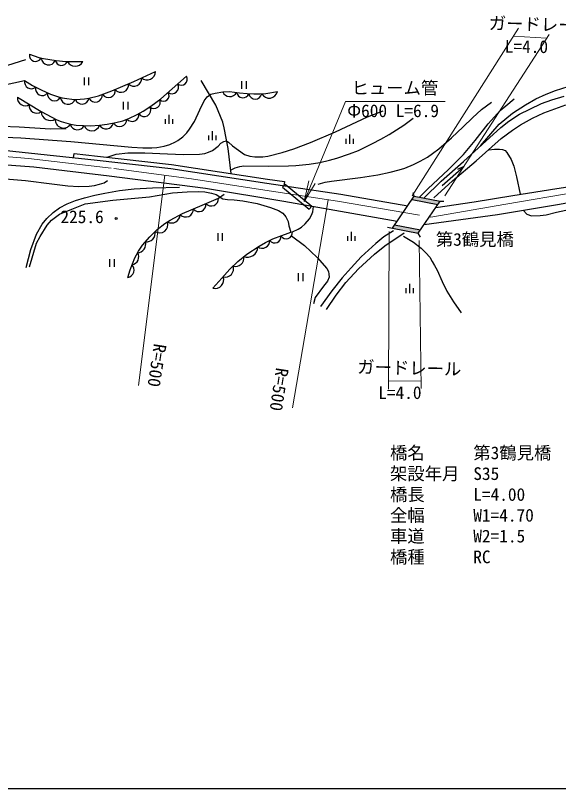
# Model space of a CAD drawing. Units: millimetres, scale not verified. Extents: x 40000 to 680000, y 20000 to 380000.
# Drawn here: x 176512 to 254769, y 205000 to 316427 of the extents above; entities that cross this region are included whole.
import ezdxf
from ezdxf.enums import TextEntityAlignment as Align

# ---------------------------------------------------------------- set-up
doc = ezdxf.new("R2010")
doc.units = ezdxf.units.MM
doc.header["$LTSCALE"] = 1000
doc.linetypes.add('CHAIN', pattern=[18.5, 12, -1.5, 3.5, -1.5])
for name, color, linetype, lineweight in [('M-BGD', 7, 'Continuous', 25), ('M-BMK', 2, 'CHAIN', 13), ('M-STR-HTXT', 7, 'Continuous', 13), ('M-STR-STR1', 1, 'Continuous', 25), ('M-TTL-BAND', 7, 'Continuous', 25)]:
    doc.layers.add(name, color=color, linetype=linetype, lineweight=lineweight)
doc.layers.add('M-BMK-HTXT', color=7, linetype='Continuous')
doc.styles.add('ＭＳ ゴシック', font='')
doc.styles.get('ＭＳ ゴシック').set_extended_font_data('MS Gothic')

# ---------------------------------------------------------------- blocks, each defined once
blk = doc.blocks.new('open_arrow')
at = {"color": 0, "linetype": 'Continuous', "lineweight": -2}
blk.add_lwpolyline([(7.5, 1.25), (0, 0), (7.5, -1.25)], dxfattribs=at)

msp = doc.modelspace()

# ---------------------------------------------------------------- hatches: boundary and pattern name
at = {"layer": 'M-STR-STR1'}
for points in [[(233985, 290369), (233675, 289920), (237398, 289199), (237707, 289648)], [(234860, 285515), (231137, 286236), (230828, 285786), (234550, 285065)]]:
    msp.add_hatch(color=256, dxfattribs=at).paths.add_polyline_path(points)

# ---------------------------------------------------------------- linework, layer by layer
at = {"layer": 'M-BGD'}
for p, q in [((186391, 307482), (186391, 306365)), ((187058, 307482), (187058, 306365)), ((209103, 306980), (209103, 305862)), ((209769, 306980), (209769, 305862)), ((192026, 304000), (192026, 302882)), ((192693, 304000), (192693, 302882)), ((198645, 300799), (198645, 302127)), ((198111, 300799), (198111, 301496)), ((199178, 300799), (199178, 301496)), ((204919, 298442), (204919, 299771)), ((204386, 298442), (204386, 299139)), ((205452, 298442), (205452, 299139)), ((224706, 297926), (224706, 299254)), ((224173, 297926), (224173, 298623)), ((225240, 297926), (225240, 298623)), ((184886, 295915), (184949, 296512)), ((215002, 291667), (215385, 292130)), ((215276, 292483), (215188, 291890)), ((215385, 292130), (219227, 288955)), ((215002, 291667), (218845, 288493)), ((218845, 288493), (219227, 288955)), ((224951, 283935), (224951, 285263)), ((205653, 285050), (205653, 283932)), ((206320, 285050), (206320, 283932)), ((224417, 283935), (224417, 284632)), ((225484, 283935), (225484, 284632)), ((190080, 281311), (190080, 280193)), ((190746, 281311), (190746, 280193)), ((217263, 279264), (217263, 278146)), ((217930, 279264), (217930, 278146)), ((233359, 276424), (233359, 277753)), ((232825, 276424), (232825, 277121)), ((233892, 276424), (233892, 277121))]:
    msp.add_line(p, q, dxfattribs=at)
for points in [[(175409, 309263), (177988, 310089)], [(178522, 310850), (179903, 310354), (180530, 310245), (182397, 309926), (183751, 309803), (184228, 309783), (186208, 309776)], [(176809, 304628), (180205, 302564), (182487, 301393), (183078, 301159), (183788, 300932), (184431, 300743), (185275, 300633), (186262, 300575), (187307, 300542), (188622, 300601), (189726, 300757), (190998, 300978), (191992, 301257), (192855, 301588), (194065, 302167), (194890, 302622), (196039, 303335), (197464, 304389), (199113, 305855), (201161, 307657)], [(177835, 307060), (178988, 306351), (180193, 305693), (181551, 305079), (182705, 304685), (183248, 304555), (183912, 304439), (184651, 304359), (185358, 304333), (185835, 304353), (186449, 304423), (187108, 304514), (188467, 304857), (190393, 305571), (193555, 306920), (196680, 308349)], [(173608, 306130), (177835, 307060)], [(207577, 293643), (207145, 297262), (206589, 300226), (206395, 301066), (205398, 303486), (203252, 307040)], [(243528, 297632), (246221, 300778), (248144, 302332), (250018, 303568), (251490, 304395), (252999, 305075), (254345, 305611), (256179, 306187), (257915, 306624), (259439, 306944), (262462, 307319), (264280, 307439), (267264, 307399), (271273, 307252), (275262, 307010), (280077, 306350), (284774, 305565), (287804, 305042), (289373, 305011), (291772, 305027)], [(167888, 299172), (177297, 298795), (184505, 298249), (193263, 297434), (194880, 297345), (196159, 297355), (196884, 297385), (197921, 297584), (198744, 297812), (199567, 298189), (199895, 298427), (200640, 298935), (201186, 299491), (201593, 300016), (202309, 301159), (203082, 302805), (203727, 304144), (204147, 304677), (204688, 305072), (205306, 305244), (206376, 305416)], [(206376, 305416), (207342, 305457), (208772, 305263), (209879, 305171), (210838, 305116), (211724, 305116), (212582, 305199), (214261, 305457)], [(234729, 290225), (235931, 291431), (238926, 294220), (241093, 296376), (242768, 298382), (244637, 300821), (246357, 302745), (247177, 303417), (248385, 304407)], [(235375, 290100), (237859, 292551), (241071, 295386), (246437, 300291), (247603, 301182), (249163, 302217), (250609, 302943), (252326, 303716), (253820, 304266), (255603, 304816)], [(220149, 292093), (221153, 292382), (222057, 292524), (226225, 293085), (228708, 293480), (230505, 293853), (231818, 294170), (232638, 294430), (233886, 294951), (234827, 295404), (235876, 296006), (236596, 296519), (237531, 297214), (239339, 298801), (241015, 300390), (242369, 301670), (243678, 302866), (245112, 303953)], [(236790, 290151), (239507, 292596), (242901, 295455), (246518, 298676), (248142, 299903), (249270, 300671), (250999, 301642), (252660, 302398), (254235, 302993), (255834, 303526)], [(189746, 295990), (191007, 296423), (192715, 296643), (195158, 296623), (198436, 296480), (200726, 296394), (203021, 296423), (203794, 296537), (204318, 296700), (204901, 296957), (205705, 297569), (206125, 297998), (206525, 298256), (206944, 298334), (207232, 298170), (207795, 297645), (209525, 296404), (210279, 296166), (210995, 296061), (212140, 296051), (212875, 296127), (214958, 296673), (216619, 297216), (219036, 298133), (222643, 299678), (227256, 301807), (229521, 302697)], [(207520, 294125), (208155, 294451), (208846, 294644), (209420, 294751), (213024, 294700), (215835, 294735), (216927, 294807), (218837, 294978), (220358, 295238), (221772, 295551), (222802, 295837), (224667, 296473), (225929, 296947), (227944, 297987), (229154, 298596), (230362, 299267), (232494, 300621), (233801, 301605)], [(174517, 300460), (177051, 300379), (181578, 300108), (183809, 300115)], [(172470, 297243), (188261, 295554), (198915, 294350), (212725, 292256), (223388, 290672), (233045, 289006)], [(184949, 296512), (188326, 296151), (198993, 294945), (212814, 292849), (215276, 292483)], [(244709, 297065), (245553, 297160), (246274, 297175), (246686, 297116), (247062, 296947), (247341, 296667), (247945, 295672), (248308, 294713), (248712, 293182), (249253, 290662)], [(237071, 288724), (242610, 289565), (248176, 290489), (254534, 291510), (259900, 292287), (263735, 292896), (266831, 293221), (272288, 293649), (279562, 294368), (284304, 294925), (287260, 295406)], [(174633, 294969), (179169, 294595), (190011, 293289), (203915, 291546), (215184, 289640), (231521, 286793)], [(238016, 291900), (241112, 294656), (240193, 294220)], [(151779, 281766), (153661, 285874), (154899, 287963), (155749, 289177), (156556, 290196), (157450, 291090), (158312, 291708), (159106, 292179), (160089, 292543), (160850, 292759), (161922, 292914), (164650, 293147), (167724, 293164), (171960, 292961), (175632, 292823), (177952, 292627), (181758, 292161), (184047, 291861), (185621, 291757), (187148, 291820), (187914, 291923), (188639, 292099), (189302, 292327), (189789, 292617)], [(235383, 286274), (245957, 287742), (254614, 289182), (259487, 290035), (262994, 290672), (265035, 290947), (267970, 291310), (273060, 291826), (279454, 292431), (288357, 293416)], [(178075, 280112), (178727, 282718), (179526, 284926), (180365, 286354), (181044, 287178), (181962, 288043), (182867, 288681), (183971, 289280), (185146, 289751), (186477, 290150), (187927, 290522), (189404, 290801), (191480, 291200), (193613, 291428), (196275, 291574), (200133, 291694)], [(178553, 280175), (179549, 283617), (180065, 284586), (181097, 286196), (181702, 286943), (182873, 287785), (184622, 288502), (186561, 289282), (190540, 289801), (195812, 290287), (199118, 290886), (201268, 291014), (202885, 291057), (203811, 290986), (204765, 290829), (205420, 290616), (206416, 289990), (207043, 289890), (208040, 289847), (209279, 289719), (211358, 289335), (213243, 288747), (214397, 288292), (215023, 287950), (215493, 287409), (215821, 286726), (215906, 286128), (216194, 285212)], [(192720, 278680), (193030, 279774), (193697, 281471), (194233, 282474), (194821, 283313), (195860, 284536), (196941, 285599), (198039, 286420), (198794, 286916), (200602, 287867), (203397, 289104), (205752, 290100), (206582, 290671)], [(216410, 285257), (217270, 285611), (217748, 285925), (218264, 286378), (218894, 287111), (219183, 287652), (219346, 288129), (219479, 288892)], [(249661, 288358), (250187, 287797), (250867, 287566), (252113, 287578), (252966, 287670), (254479, 288075), (255816, 288374), (256819, 288605), (257799, 288766), (258572, 288812), (259264, 288847)], [(204964, 277119), (206265, 278567), (207418, 279854), (208558, 280980), (209846, 282025), (211619, 283197), (212531, 283693), (213617, 284255), (214891, 284711), (215830, 285060), (216194, 285212), (216410, 285257)], [(230998, 285385), (229615, 284525), (228463, 283568), (226339, 281626), (224875, 280055), (223606, 278605), (222117, 276741), (220485, 274464)], [(216283, 284661), (218183, 283250), (220004, 281540), (221389, 279946), (221636, 279535), (221690, 279125), (221718, 278714), (221458, 278140), (220896, 277414), (219678, 275773), (219459, 274856)], [(221327, 274049), (222725, 276133), (224124, 277945), (225937, 279886), (228244, 282014), (229746, 283204), (232504, 285081)], [(232426, 284633), (233867, 283755), (234959, 282885), (235625, 282233), (236205, 281568), (236581, 280980), (236888, 280399), (237263, 279717), (237989, 278077), (238680, 276679), (239618, 275136), (240752, 273551)]]:
    msp.add_lwpolyline(points, dxfattribs=at)
msp.add_circle((191018, 287150), 150, dxfattribs=at)
for centre, radius, start, end in [((179412, 310707), 902, 170.88644, 333.09082), ((181269, 310351), 1054, 182.80606, 337.7448), ((183143, 310154), 920, 192.68274, 336.92685), ((185103, 310341), 1241, 206.19258, 332.92914), ((195494, 308308), 1187, 227.14584, 2.00375), ((200407, 307241), 860, 233.7738, 28.90749), ((178787, 306835), 978, 166.70159, 311.73897), ((191727, 306420), 1072, 217.00126, 9.21802), ((193598, 307323), 1094, 221.97129, 5.99963), ((199066, 306098), 946, 234.63412, 28.31211), ((180365, 305847), 963, 164.43096, 323.02354), ((189895, 305587), 994, 211.27689, 10.86264), ((197847, 304886), 803, 228.83615, 33.29052), ((207403, 305842), 1113, 202.55707, 331.7514), ((209288, 305477), 919, 190.11809, 339.50195), ((213073, 305733), 1220, 208.92466, 346.92364), ((177905, 304519), 1102, 174.31959, 303.10396), ((182120, 305128), 995, 171.92112, 329.3568), ((184087, 304738), 1117, 186.03866, 339.21127), ((186099, 304665), 1020, 198.52689, 351.46277), ((188026, 304968), 1024, 206.28732, 5.81158), ((196473, 303938), 913, 229.88196, 22.12664), ((211078, 305302), 941, 188.95698, 350.2714), ((179554, 303406), 1064, 169.70264, 307.72091), ((195082, 302778), 926, 211.5877, 29.90246), ((181514, 302597), 1310, 181.44617, 304.21906), ((193313, 302140), 991, 221.74407, 8.87834), ((183433, 301390), 1189, 174.00922, 327.04407), ((189562, 301222), 1127, 213.43794, 344.27164), ((191535, 301455), 1039, 211.21316, 1.36314), ((185449, 301005), 1051, 194.41471, 335.56341), ((187509, 300967), 1172, 199.78903, 341.81943), ((204726, 290003), 1030, 220.43049, 5.41364), ((202938, 289171), 1017, 217.95047, 9.23504), ((199012, 287751), 1235, 241.20927, 356.67561), ((201017, 288490), 1120, 226.37223, 2.88795), ((197290, 286276), 1193, 236.00797, 19.19972), ((195384, 285057), 1261, 263.37009, 10.53221), ((215527, 285133), 892, 211.53877, 7.98354), ((213884, 284531), 893, 215.28378, 8.69456), ((194054, 283460), 1233, 272.18447, 16.19392), ((209907, 283077), 1510, 250.09579, 359.46143), ((212036, 283995), 1119, 236.40157, 1.06676), ((193156, 281619), 1125, 278.26501, 32.78873), ((208243, 281431), 1171, 252.25784, 11.1085), ((192523, 279755), 1093, 280.363, 43.39853), ((206730, 279943), 1216, 256.2184, 17.88437), ((205278, 278322), 1243, 255.36132, 20.7707)]:
    msp.add_arc(centre, radius, start, end, dxfattribs=at)
at = {"layer": 'M-BMK'}
msp.add_lwpolyline([(174440, 296139), (178380, 295814), (190705, 294384), (201860, 292899), (212466, 291243), (222904, 289674), (236354, 287358), (247190, 289248), (257616, 291005)], dxfattribs=at)
at = {"layer": 'M-STR-HTXT'}
for p, q in [((233665, 290425), (248982, 314595)), ((238370, 290406), (253399, 313679)), ((248263, 313461), (253054, 313144)), ((194229, 263090), (198053, 293405)), ((221592, 289871), (216438, 259871)), ((230254, 262564), (230386, 285266)), ((234693, 283995), (234965, 262664)), ((230261, 263722), (234951, 263782))]:
    msp.add_line(p, q, dxfattribs=at)
msp.add_lwpolyline([(218093, 289636), (224051, 304014), (238440, 304014)], dxfattribs=at)
at = {"layer": 'M-STR-STR1'}
for p, q in [((233675, 289920), (237398, 289199)), ((233985, 290369), (237707, 289648)), ((230828, 285786), (234550, 285065)), ((231137, 286236), (234860, 285515))]:
    msp.add_line(p, q, dxfattribs=at)
for points in [[(230138, 285890), (230828, 285786), (233985, 290369), (233802, 290878)], [(234893, 284458), (234550, 285065), (237707, 289648), (238247, 289659)]]:
    msp.add_lwpolyline(points, dxfattribs=at)
at = {"layer": 'M-TTL-BAND'}
msp.add_line((40000, 205000), (579000, 205000), dxfattribs=at)

# ---------------------------------------------------------------- block references
at = {"layer": 'M-STR-HTXT', "xscale": 400, "yscale": 400, "rotation": 67.5}
msp.add_blockref('open_arrow', (218093, 289636), dxfattribs=at)

# ---------------------------------------------------------------- texts
at = {"layer": 'M-BGD', "style": 'ＭＳ ゴシック'}
msp.add_text('225.6', height=1833, dxfattribs=at).set_placement((182991, 285944), align=Align.BOTTOM_LEFT)
at = {"layer": 'M-BMK-HTXT', "style": 'ＭＳ ゴシック'}
msp.add_text('第3鶴見橋', height=1833, dxfattribs=at).set_placement((237084, 282687), align=Align.BOTTOM_LEFT)
at = {"layer": 'M-STR-HTXT', "style": 'ＭＳ ゴシック'}
for s, rotation, p in [('ガードレール', 358.572, (244683, 313872)), ('L=4.0', 359.403, (247007, 310520)), ('R=500', 261.254, (195935, 269292)), ('ガードレール', 358.692, (225736, 264329)), ('R=500', 261.309, (213536, 265821))]:
    msp.add_text(s, height=1833, rotation=rotation, dxfattribs=at).set_placement(p, align=Align.BOTTOM_LEFT)
for s, p in [('ヒューム管', (224940, 304514)), ('Φ600 L=6.9', (224317, 301226)), ('L=4.0', (228790, 260600)), ('橋名', (230483, 251922)), ('第3鶴見橋', (242483, 251922)), ('架設年月', (230483, 248922)), ('S35', (242483, 248922)), ('橋長', (230483, 245922)), ('L=4.00', (242483, 245922)), ('全幅', (230483, 242922)), ('W1=4.70', (242483, 242922)), ('車道', (230483, 239922)), ('W2=1.5', (242483, 239922)), ('橋種', (230483, 236922)), ('RC', (242483, 236922))]:
    msp.add_text(s, height=1833, dxfattribs=at).set_placement(p, align=Align.BOTTOM_LEFT)

doc.saveas('drawing.dxf')
